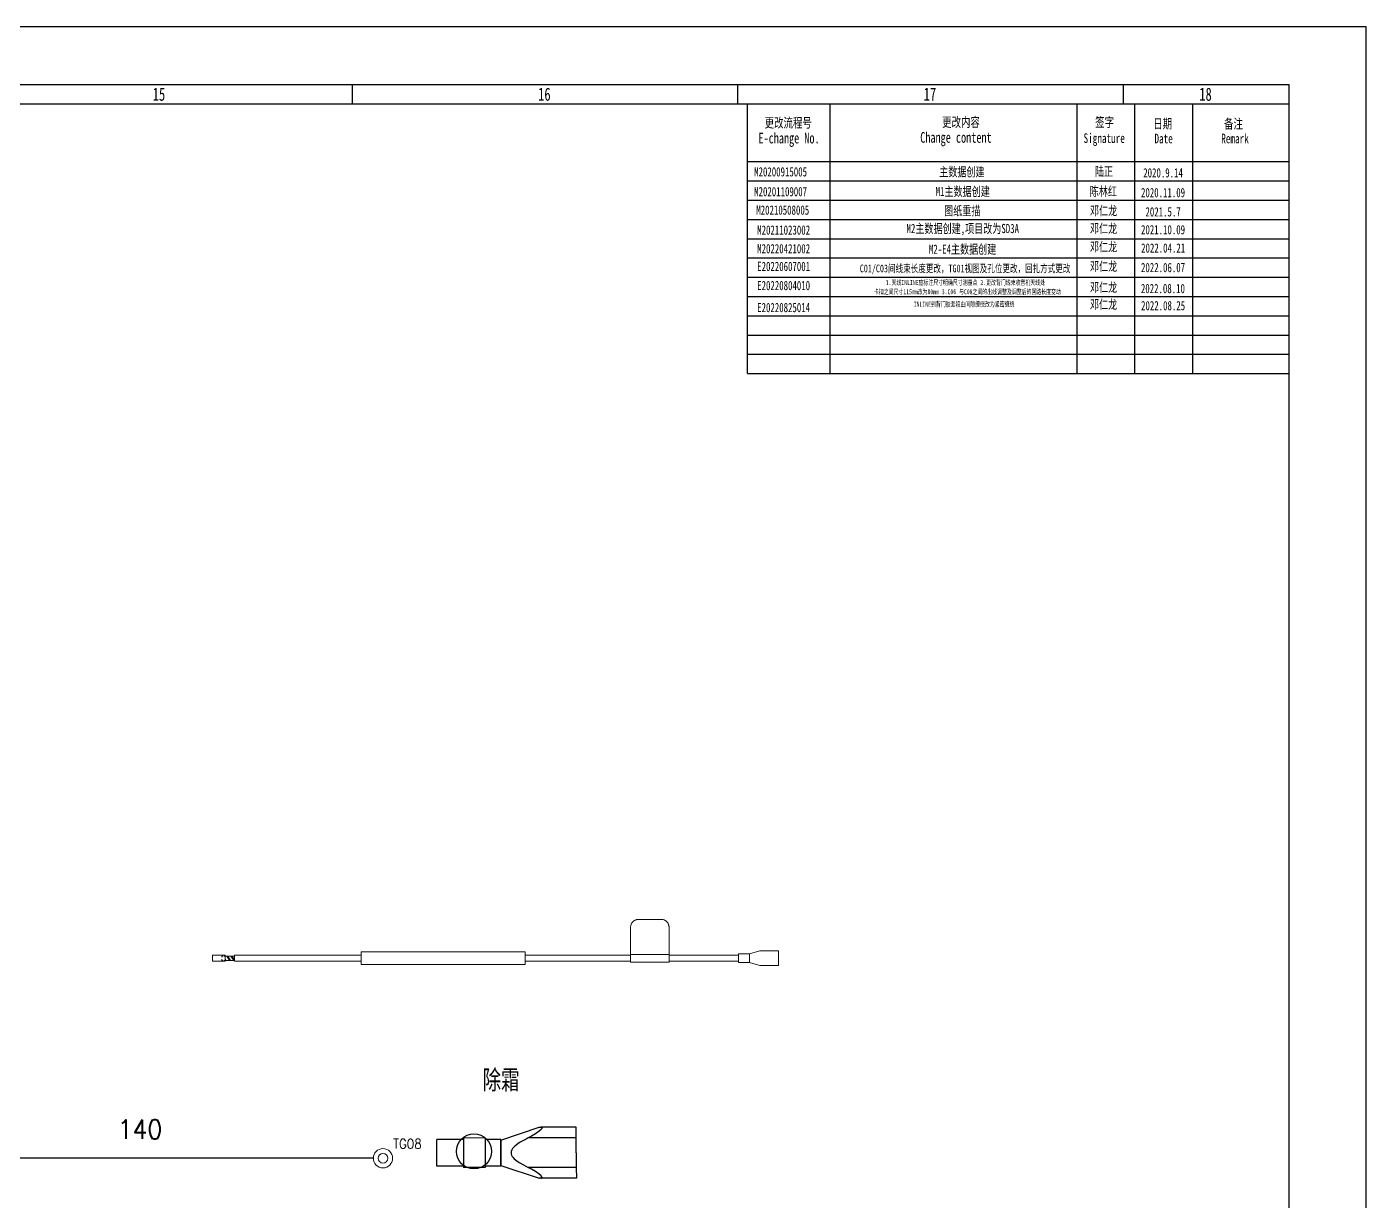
# Model space of a CAD drawing. Header units: inches. Extents: x 47316 to 59086, y 3141 to 11743.
# Drawn here: x 51698.5 to 52045.9, y 4849.9 to 5154.7 of the extents above; entities that cross this region are included whole.
import ezdxf

# ---------------------------------------------------------------- set-up
doc = ezdxf.new("R2010")
doc.units = ezdxf.units.IN
doc.header["$MEASUREMENT"] = 0
doc.layers.add('_BLACK_HOLE', color=7, linetype='Continuous')
doc.layers.add('图层 1', color=7, linetype='Continuous')
doc.styles.add('MtX_FangSong_GB2312', font='')
doc.styles.add('MtX_SimSun', font='')
doc.styles.add('MtX_仿宋_GB2312', font='')
doc.styles.get("Standard").update_dxf_attribs({"font": ''})
doc.styles.add('样式 1', font='仿宋_GB2312.ttf', dxfattribs={"width": 0.7, "height": 2.4})
doc.styles.get('MtX_FangSong_GB2312').set_extended_font_data('FangSong_GB2312')
doc.styles.get('MtX_SimSun').set_extended_font_data('SimSun')
doc.styles.get('MtX_仿宋_GB2312').set_extended_font_data('仿宋_GB2312')
doc.styles.get('Standard').set_extended_font_data('SimSun')
doc.linetypes.add('_VH_UNTAPED', pattern='A,0.0001,[17,VeSys.shx,S=0.1,R=0,X=0,Y=0],-0.4', length=0.4001)

msp = doc.modelspace()

# ---------------------------------------------------------------- hatches: boundary and pattern name
at = {"layer": '_BLACK_HOLE'}
h = msp.add_hatch(color=256, dxfattribs=at)
h.dxf.hatch_style = 2
h.paths.add_polyline_path([(51751.03, 4912.39), (51750.33, 4913.49), (51750.63, 4913.49), (51751.34, 4912.39)])
h = msp.add_hatch(color=256, dxfattribs=at)
h.dxf.hatch_style = 2
h.paths.add_polyline_path([(51752.39, 4912.39), (51752.39, 4912.48), (51751.73, 4913.49), (51751.44, 4913.49), (51752.14, 4912.39)])
h = msp.add_hatch(color=256, dxfattribs=at)
h.dxf.hatch_style = 2
h.paths.add_polyline_path([(51749.85, 4912.34), (51750, 4912.43), (51750, 4912.43), (51749.85, 4912.34)])
h = msp.add_hatch(color=256, dxfattribs=at)
h.dxf.hatch_style = 2
h.paths.add_polyline_path([(51749.93, 4912.85), (51749.93, 4912.39), (51750.23, 4912.39)])

# ---------------------------------------------------------------- linework, layer by layer
at = {"color": 0, "lineweight": -3}
msp.add_circle((51814.48, 4862.82), 4.53, dxfattribs=at)
at = {"layer": '_BLACK_HOLE', "lineweight": -3}
for p, q in [((52045.93, 5154.67), (50262.93, 5154.67)), ((52045.93, 4313.67), (52045.93, 5154.67)), ((50282.93, 5139.67), (52025.93, 5139.67)), ((51782.93, 5134.67), (51782.93, 5139.67)), ((51882.93, 5134.67), (51882.93, 5139.67)), ((51982.93, 5134.67), (51982.93, 5139.67)), ((52025.93, 5134.67), (52025.93, 5139.67)), ((50282.93, 5134.67), (52025.93, 5134.67)), ((51885.43, 5064.67), (51885.43, 5134.67)), ((51906.85, 5064.67), (51906.85, 5134.67)), ((51970.93, 5064.67), (51970.93, 5134.67)), ((51985.93, 5064.67), (51985.93, 5134.67)), ((52000.93, 5064.67), (52000.93, 5134.67)), ((52025.93, 4333.67), (52025.93, 5134.67)), ((51885.43, 5119.67), (52025.93, 5119.67)), ((51885.43, 5114.67), (52025.93, 5114.67)), ((51885.43, 5109.67), (52025.93, 5109.67)), ((51885.43, 5104.67), (52025.93, 5104.67)), ((51885.43, 5099.67), (52025.93, 5099.67)), ((51885.43, 5094.67), (52025.93, 5094.67)), ((51885.43, 5089.67), (52025.93, 5089.67)), ((51885.43, 5084.67), (52025.93, 5084.67)), ((51885.43, 5079.67), (52025.93, 5079.67)), ((51885.43, 5074.67), (52025.93, 5074.67)), ((51885.43, 5069.67), (52025.93, 5069.67)), ((51885.43, 5064.67), (52025.93, 5064.67))]:
    msp.add_line(p, q, dxfattribs=at)
at = {"layer": '_BLACK_HOLE', "lineweight": 0}
for p, q in [((51855.11, 4921.06), (51855.1, 4920.97)), ((51855.1, 4920.97), (51855.1, 4911.92)), ((51855.13, 4921.31), (51855.11, 4921.18)), ((51855.11, 4921.18), (51855.11, 4921.06)), ((51855.16, 4921.43), (51855.13, 4921.31)), ((51855.19, 4921.55), (51855.16, 4921.43)), ((51855.23, 4921.67), (51855.19, 4921.55)), ((51855.27, 4921.78), (51855.23, 4921.67)), ((51855.33, 4921.9), (51855.27, 4921.78)), ((51855.39, 4922.01), (51855.33, 4921.9)), ((51855.45, 4922.11), (51855.39, 4922.01)), ((51855.53, 4922.21), (51855.45, 4922.11)), ((51855.61, 4922.31), (51855.53, 4922.21)), ((51855.69, 4922.4), (51855.61, 4922.31)), ((51855.78, 4922.49), (51855.69, 4922.4)), ((51855.88, 4922.57), (51855.78, 4922.49)), ((51855.98, 4922.64), (51855.88, 4922.57)), ((51856.08, 4922.71), (51855.98, 4922.64)), ((51856.19, 4922.77), (51856.08, 4922.71)), ((51856.3, 4922.83), (51856.19, 4922.77)), ((51856.42, 4922.88), (51856.3, 4922.83)), ((51856.53, 4922.92), (51856.42, 4922.88)), ((51856.66, 4922.95), (51856.53, 4922.92)), ((51856.78, 4922.98), (51856.66, 4922.95)), ((51856.9, 4923), (51856.78, 4922.98)), ((51857.02, 4923.01), (51856.9, 4923)), ((51857.15, 4923.01), (51857.02, 4923.01)), ((51863.09, 4923.01), (51857.15, 4923.01)), ((51863.21, 4923.01), (51863.09, 4923.01)), ((51863.33, 4923), (51863.21, 4923.01)), ((51863.46, 4922.98), (51863.33, 4923)), ((51863.58, 4922.95), (51863.46, 4922.98)), ((51863.7, 4922.92), (51863.58, 4922.95)), ((51863.82, 4922.87), (51863.7, 4922.92)), ((51863.93, 4922.82), (51863.82, 4922.87)), ((51864.04, 4922.77), (51863.93, 4922.82)), ((51864.15, 4922.7), (51864.04, 4922.77)), ((51864.25, 4922.63), (51864.15, 4922.7)), ((51864.35, 4922.56), (51864.25, 4922.63)), ((51864.45, 4922.47), (51864.35, 4922.56)), ((51864.53, 4922.39), (51864.45, 4922.47)), ((51864.62, 4922.29), (51864.53, 4922.39)), ((51864.69, 4922.19), (51864.62, 4922.29)), ((51864.76, 4922.09), (51864.69, 4922.19)), ((51864.83, 4921.98), (51864.76, 4922.09)), ((51864.88, 4921.87), (51864.83, 4921.98)), ((51864.93, 4921.76), (51864.88, 4921.87)), ((51864.98, 4921.64), (51864.93, 4921.76)), ((51865.01, 4921.52), (51864.98, 4921.64)), ((51865.04, 4921.4), (51865.01, 4921.52)), ((51865.06, 4921.27), (51865.04, 4921.4)), ((51865.07, 4921.15), (51865.06, 4921.27)), ((51865.07, 4921.03), (51865.07, 4921.15)), ((51865.07, 4911.92), (51865.07, 4921.03)), ((51746.66, 4913.72), (51749.93, 4913.72)), ((51746.66, 4913.72), (51746.66, 4912.16)), ((51749.11, 4913.49), (51749.11, 4913.19)), ((51749.11, 4913.49), (51749.38, 4913.49)), ((51749.66, 4913.49), (51749.93, 4913.49)), ((51749.93, 4913.72), (51749.93, 4912.16)), ((51749.93, 4913.49), (51752.38, 4913.49)), ((51750.33, 4913.49), (51751.03, 4912.39)), ((51750.63, 4913.49), (51751.34, 4912.39)), ((51751.44, 4913.49), (51752.14, 4912.39)), ((51751.73, 4913.49), (51752.39, 4912.48)), ((51752.39, 4913.72), (51752.39, 4912.15)), ((51752.39, 4913.72), (51785.24, 4913.72)), ((51785.24, 4912.16), (51785.24, 4914.59)), ((51785.24, 4914.59), (51785.24, 4911.32)), ((51785.24, 4912.16), (51785.24, 4914.59)), ((51785.24, 4914.59), (51785.24, 4911.32)), ((51785.24, 4911.32), (51785.24, 4914.59)), ((51827.77, 4914.59), (51785.24, 4914.59)), ((51785.24, 4913.72), (51785.24, 4912.94)), ((51785.24, 4913.72), (51785.24, 4912.94)), ((51827.77, 4914.59), (51827.77, 4911.32)), ((51827.77, 4912.16), (51827.77, 4914.59)), ((51827.77, 4914.59), (51827.77, 4911.32)), ((51827.77, 4913.72), (51849.04, 4913.72)), ((51849.04, 4913.72), (51855.1, 4913.72)), ((51855.1, 4913.88), (51865.07, 4913.88)), ((51865.07, 4913.72), (51883.07, 4913.72)), ((51883.07, 4913.72), (51883.07, 4912.16)), ((51885.98, 4914.09), (51883.08, 4914.09)), ((51883.08, 4914.09), (51883.08, 4912.16)), ((51883.08, 4912.16), (51883.08, 4913.72)), ((51885.98, 4914.09), (51888.66, 4914.88)), ((51885.98, 4914.09), (51885.98, 4911.82)), ((51892.76, 4914.88), (51888.66, 4914.88)), ((51893.33, 4914.88), (51892.76, 4914.88)), ((51893.33, 4914.88), (51892.76, 4914.88)), ((51893.41, 4914.86), (51893.33, 4914.88)), ((51893.49, 4914.88), (51893.33, 4914.88)), ((51893.49, 4914.83), (51893.41, 4914.86)), ((51893.49, 4914.83), (51893.49, 4914.88)), ((51893.49, 4914.26), (51893.49, 4914.83)), ((51893.49, 4911.62), (51893.49, 4914.26)), ((51749.93, 4912.16), (51746.66, 4912.16)), ((51749.11, 4912.69), (51749.11, 4912.39)), ((51749.11, 4912.39), (51749.38, 4912.39)), ((51749.66, 4912.39), (51749.93, 4912.39)), ((51749.92, 4912.39), (51752.39, 4912.39)), ((51749.93, 4912.85), (51750.23, 4912.39)), ((51785.24, 4912.16), (51752.39, 4912.16)), ((51785.24, 4912.94), (51785.24, 4912.16)), ((51785.24, 4911.32), (51785.24, 4912.16)), ((51785.24, 4911.32), (51785.24, 4912.16)), ((51827.77, 4911.32), (51785.24, 4911.32)), ((51827.77, 4912.16), (51849.04, 4912.16)), ((51827.77, 4911.32), (51827.77, 4912.16)), ((51827.77, 4911.32), (51827.77, 4912.16)), ((51849.04, 4912.16), (51855.1, 4912.16)), ((51855.1, 4911.92), (51865.07, 4911.92)), ((51865.07, 4912.16), (51883.07, 4912.16)), ((51883.08, 4911.82), (51883.08, 4912.16)), ((51885.98, 4911.82), (51883.11, 4911.82)), ((51885.98, 4911.82), (51888.66, 4911.02)), ((51892.76, 4911.02), (51888.66, 4911.02)), ((51893.33, 4911.02), (51892.76, 4911.02)), ((51893.33, 4911.02), (51892.76, 4911.02)), ((51893.33, 4911.02), (51893.44, 4911.05)), ((51893.49, 4911.02), (51893.33, 4911.02)), ((51893.44, 4911.05), (51893.49, 4911.08)), ((51893.49, 4911.08), (51893.49, 4911.62)), ((51893.49, 4911.02), (51893.49, 4911.08))]:
    msp.add_line(p, q, dxfattribs=at)
at = {"layer": '_BLACK_HOLE', "linetype": '_VH_UNTAPED', "lineweight": -3, "ltscale": 5}
msp.add_line((51788.37, 4861.03), (51666.02, 4861.03), dxfattribs=at)
at = {"layer": '_BLACK_HOLE', "linetype": 'Continuous', "lineweight": 15}
for radius in [2.5, 1.25]:
    msp.add_circle((51790.87, 4861.03), radius, dxfattribs=at)
at = {"layer": '图层 1', "color": 7, "lineweight": -3}
for points in [[(51821.46, 4865.75), (51831.42, 4869.06)], [(51841.02, 4869.07), (51831.84, 4869.06), (51832.02, 4869.06), (51832.08, 4869), (51832.14, 4868.94), (51832.14, 4868.88), (51832.14, 4868.82), (51832.02, 4868.7), (51831.9, 4868.46), (51831.36, 4868.04), (51830.46, 4867.38), (51829.38, 4866.72), (51828.54, 4866.3)], [(51831.42, 4869.06), (51831.84, 4869.06)], [(51841.02, 4862.47), (51841.02, 4866.31), (51841.02, 4869.07)], [(51804.84, 4858.96), (51804.84, 4865.5), (51804.84, 4865.92)], [(51811.8, 4865.92), (51804.84, 4865.92)], [(51817.38, 4866.29), (51811.8, 4866.28)], [(51811.8, 4866.28), (51811.8, 4865.8), (51811.8, 4858.6)], [(51817.38, 4866.29), (51817.38, 4865.81), (51817.38, 4858.61)], [(51821.46, 4865.93), (51817.38, 4865.93)], [(51821.46, 4858.97), (51821.46, 4864.13), (51821.46, 4865.51), (51821.46, 4865.93)], [(51821.46, 4865.75), (51821.46, 4865.93)], [(51821.46, 4865.75), (51821.46, 4864.01), (51821.46, 4859.15)], [(51828.54, 4866.3), (51828, 4866), (51826.5, 4865.22), (51825.84, 4864.73), (51825.06, 4864.13), (51824.7, 4863.83), (51824.46, 4863.53), (51824.28, 4863.23), (51824.1, 4862.75), (51824.1, 4862.21), (51824.22, 4861.85), (51824.4, 4861.49), (51824.64, 4861.19), (51824.94, 4860.89), (51825.6, 4860.35), (51826.2, 4859.94), (51827.34, 4859.28), (51828.54, 4858.62)], [(51841.02, 4866.31), (51828.54, 4866.3)], [(51841.02, 4862.47), (51841.02, 4858.63), (51841.03, 4855.87)], [(51811.8, 4858.96), (51804.84, 4858.96)], [(51817.38, 4858.61), (51811.8, 4858.6)], [(51821.46, 4858.97), (51817.38, 4858.97)], [(51821.46, 4859.15), (51831.43, 4855.86)], [(51821.46, 4859.15), (51821.46, 4858.97)], [(51841.02, 4858.63), (51828.54, 4858.62)], [(51831.85, 4855.86), (51832.03, 4855.86), (51832.09, 4855.92), (51832.15, 4855.98), (51832.15, 4856.04), (51832.15, 4856.1), (51832.02, 4856.22), (51831.9, 4856.46), (51831.36, 4856.88), (51830.46, 4857.6), (51829.38, 4858.2), (51828.54, 4858.62)], [(51841.03, 4855.87), (51831.85, 4855.86), (51831.43, 4855.86)]]:
    msp.add_lwpolyline(points, dxfattribs=at)

# ---------------------------------------------------------------- texts
at = {"layer": '_BLACK_HOLE', "lineweight": -3, "width": 0.7}
for s, height, style, p in [('15', 3.4, 'MtX_SimSun', (51731.14, 5135.47)), ('16', 3.4, 'MtX_SimSun', (51831.12, 5135.47)), ('17', 3.4, 'MtX_SimSun', (51931.13, 5135.47)), ('18', 3.4, 'MtX_SimSun', (52002.63, 5135.47)), ('更改流程号', 2.5, 'MtX_SimSun', (51889.87, 5128.51)), ('更改内容', 2.5, 'MtX_SimSun', (51935.91, 5128.68)), ('签字', 2.5, 'MtX_FangSong_GB2312', (51975.61, 5128.66)), ('日期', 2.5, 'MtX_SimSun', (51990.67, 5128.27)), ('备注', 2.5, 'MtX_SimSun', (52009.05, 5128.24)), ('E-change No.', 2.7775, 'MtX_SimSun', (51888.27, 5124.4)), ('Change content', 2.7775, 'MtX_SimSun', (51930.24, 5124.57)), ('Signature', 2.5, 'MtX_SimSun', (51972.61, 5124.51)), ('Date', 2.5, 'MtX_SimSun', (51990.99, 5124.42)), ('Remark', 2.5, 'MtX_SimSun', (52008.33, 5124.42)), ('M20200915005', 2.4, '样式 1', (51887.16, 5115.83)), ('主数据创建', 2.4, 'MtX_SimSun', (51935.17, 5115.83)), ('陆正', 2.4, 'MtX_仿宋_GB2312', (51975.55, 5115.94)), ('2020.9.14', 2.4, 'MtX_仿宋_GB2312', (51988.09, 5115.57)), ('M20201109007', 2.4, '样式 1', (51887.16, 5110.69)), ('M1主数据创建', 2.4, 'MtX_仿宋_GB2312', (51934.24, 5110.73)), ('陈林红', 2.4, 'MtX_SimSun', (51974.22, 5110.77)), ('2020.11.09', 2.4, 'MtX_仿宋_GB2312', (51987.51, 5110.44)), ('  M20210508005', 2.4, '样式 1', (51885.43, 5105.9)), ('图纸重描', 2.4, 'MtX_仿宋_GB2312', (51936.45, 5105.73)), ('邓仁龙', 2.4, 'MtX_SimSun', (51974.28, 5105.76)), ('2021.5.7', 2.4, 'MtX_仿宋_GB2312', (51988.67, 5105.44)), ('M20211023002', 2.4, '样式 1', (51887.95, 5100.72)), ('M2主数据创建,项目改为SD3A', 2.4, 'MtX_仿宋_GB2312', (51926.69, 5101.11)), ('邓仁龙', 2.4, 'MtX_SimSun', (51974.28, 5101.13)), ('2021.10.09', 2.4, 'MtX_仿宋_GB2312', (51987.51, 5100.81)), ('M20220421002', 2.4, '样式 1', (51887.95, 5095.88)), ('M2-E4主数据创建', 2.4, 'MtX_仿宋_GB2312', (51932.5, 5095.75)), ('邓仁龙', 2.4, 'MtX_SimSun', (51974.28, 5096.37)), ('2022.04.21', 2.4, 'MtX_仿宋_GB2312', (51987.54, 5096.05)), ('邓仁龙', 2.4, 'MtX_SimSun', (51974.28, 5091.31)), ('E20220607001', 2.4, '样式 1', (51887.95, 5091.28)), ('C01/C03间线束长度更改，TG01视图及孔位更改，回扎方式更改', 2, 'MtX_仿宋_GB2312', (51914.55, 5090.95)), ('2022.06.07', 2.4, 'MtX_仿宋_GB2312', (51987.51, 5090.99)), ('E20220804010', 2.4, '样式 1', (51887.95, 5086.32)), ('1.天线INLINE应标注尺寸明确尺寸测量点 2.更改背门线束收音机天线处', 1.3, 'MtX_仿宋_GB2312', (51921.31, 5087.65)), ('邓仁龙', 2.4, 'MtX_SimSun', (51974.28, 5085.85)), ('2022.08.10', 2.4, 'MtX_仿宋_GB2312', (51987.48, 5085.54)), ('卡扣之间尺寸115mm改为80mm 3.C06 与C08之间的出线调整及调整后的回路长度变动', 1.3, 'MtX_仿宋_GB2312', (51918.22, 5085.25)), ('INLINE到背门胶套段由间隙缠绕改为紧密缠绕', 1.3, 'MtX_仿宋_GB2312', (51928.56, 5082.02)), ('邓仁龙', 2.4, 'MtX_SimSun', (51974.28, 5081.42)), ('2022.08.25', 2.4, 'MtX_仿宋_GB2312', (51987.52, 5081.1)), ('E20220825014', 2.4, '样式 1', (51887.95, 5080.61))]:
    msp.add_text(s, height=height, dxfattribs=dict(at, style=style)).set_placement(p)
at = {"layer": '_BLACK_HOLE', "lineweight": -2, "style": 'MtX_SimSun', "width": 0.7}
msp.add_text('除霜', height=5, dxfattribs=at).set_placement((51816.72, 4878.89))
at = {"layer": '_BLACK_HOLE', "color": 7, "linetype": '_VH_UNTAPED', "lineweight": 18, "ltscale": 5, "insert": (51722.05, 4871.03), "char_height": 5, "width": 12.8571, "attachment_point": 1}
msp.add_mtext('\\Fromans.shx;\\W0.9000000000;\\T1.0000000000;\\o\\l140', dxfattribs=at)
at = {"layer": '_BLACK_HOLE', "color": 21, "linetype": 'Continuous', "lineweight": 15, "insert": (51793.48, 4866.03), "char_height": 2.5, "width": 8.25, "attachment_point": 1}
msp.add_mtext('\\Fromans.shx;\\W0.9000000000;\\T1.0000000000;\\o\\lTG08', dxfattribs=at)

doc.saveas('drawing.dxf')
